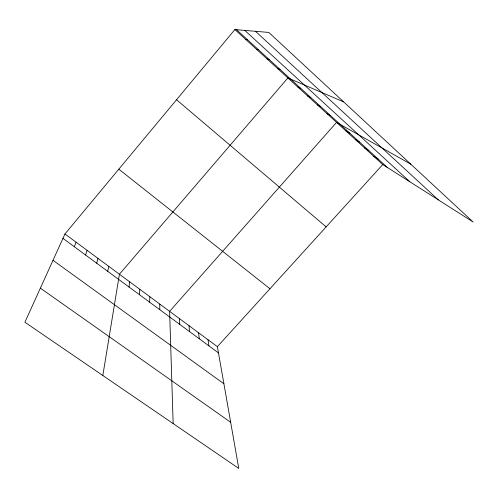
<?xml version="1.0" encoding="UTF-8"?>
<svg xmlns="http://www.w3.org/2000/svg" width="498" height="498" viewBox="0 0 498 498"><rect width="100%" height="100%" fill="white"/><g stroke="black" fill="none" stroke-linecap="round" stroke-linejoin="round"><path stroke-width="0.75" d="M159.771 309.669L159.783 304.079M149.63 302.205L149.848 296.727M139.39 294.66L139.807 289.307M129.044 287.041L129.667 281.812M102.825 375.504L119.427 274.236L287.881 77.937L343.67 101.891M107.705 271.323L108.763 266.349M96.699 263.218L97.988 258.381M85.575 255.026L87.094 250.332M74.333 246.74L76.088 242.19M64.958 233.967L24.9 322.237L238.772 468.437L217.383 346.664L64.958 233.967L234.882 29.563L268.808 32.438L473.1 221.99L382.757 164.545L234.882 29.563M217.383 346.664L382.757 164.545M245.726 39.46L247.606 39.815M256.445 49.24L258.549 49.812M267.04 58.913L269.362 59.692M277.517 68.481L280.057 69.459M297.829 87.019L300.773 88.383M307.664 96.002L310.808 97.552M317.4 104.885L320.731 106.616M327.037 113.681L330.548 115.586M410.806 164.191L336.567 122.377L169.625 311.35L173.148 423.574M345.998 130.986L349.87 133.24M355.329 139.508L359.375 141.924M364.567 147.937L368.788 150.514M373.712 156.285L378.094 159.018M40.369 288.149L230.667 422.292M53 260.311L223.901 383.79M62.96 238.368L218.479 352.914M118.81 169.183L269.96 288.765M176.541 99.743L326.146 226.889M236.538 29.699L387.301 167.434M244.823 30.403L409.891 181.795M255.499 31.306L438.402 199.928M208.015 339.742L208.936 345.886M198.559 332.745L199.3 338.789M189.01 325.686L189.564 331.618M179.361 318.552L179.734 324.379"/></g></svg>
